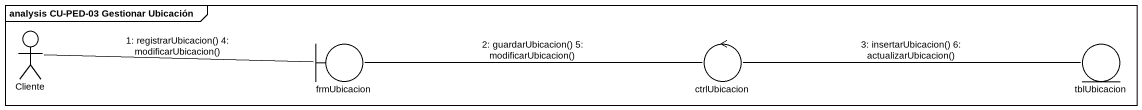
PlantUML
@startuml
mainframe analysis CU-PED-03 Gestionar Ubicación
actor Cliente
boundary frmUbicacion
control ctrlUbicacion
entity tblUbicacion
Cliente -right- frmUbicacion : 1: registrarUbicacion() 4: modificarUbicacion()
frmUbicacion -right- ctrlUbicacion : 2: guardarUbicacion() 5: modificarUbicacion()
ctrlUbicacion -right- tblUbicacion : 3: insertarUbicacion() 6: actualizarUbicacion()
@enduml
